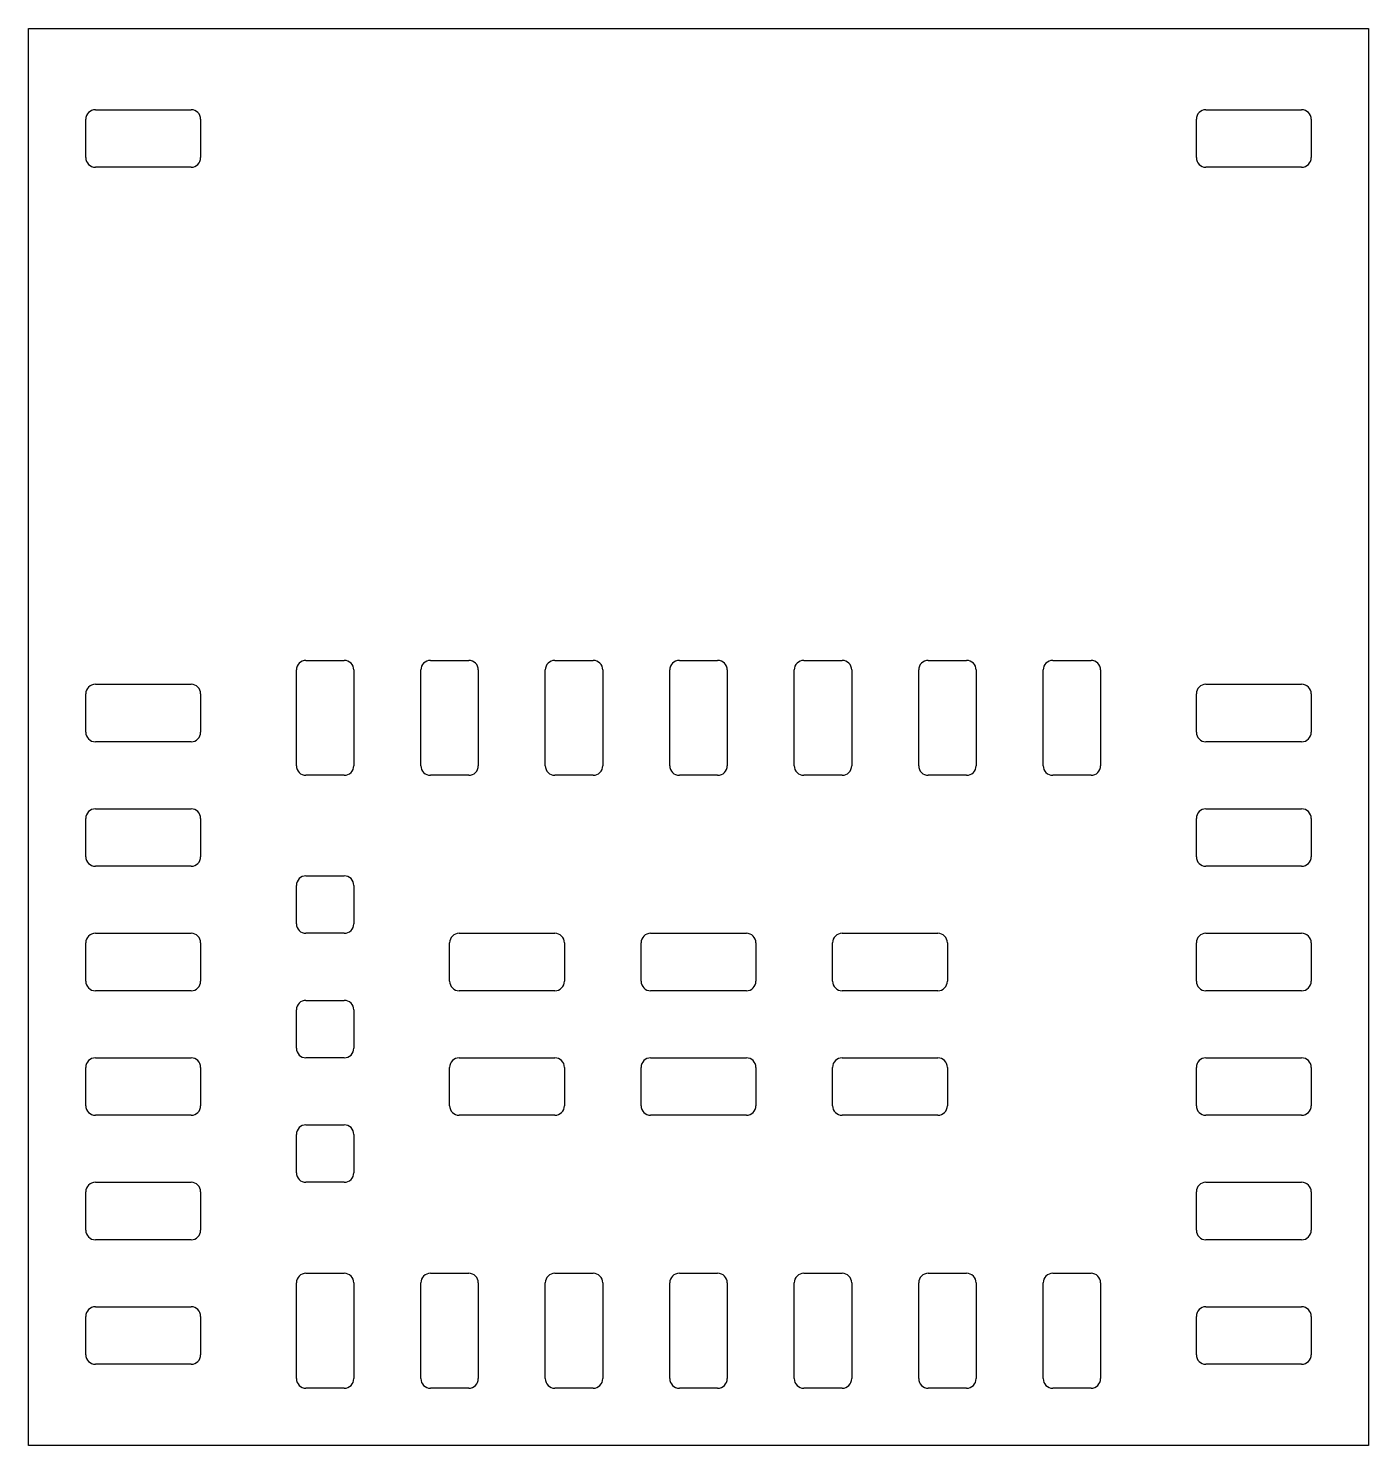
# Model space of a CAD drawing. Extents: x 0 to 7, y 0 to 7.4.
import ezdxf

# ---------------------------------------------------------------- set-up
doc = ezdxf.new("R2010")
doc.units = 0
doc.header["$MEASUREMENT"] = 0
doc.layers.add('L6-COPPER', color=7, linetype='Continuous')
doc.layers.add('PCBOUTLINE', color=7, linetype='Continuous')

msp = doc.modelspace()

# ---------------------------------------------------------------- linework, layer by layer
at = {"layer": 'L6-COPPER'}
for p, q in [((0.35, 6.975), (0.85, 6.975)), ((6.15, 6.975), (6.65, 6.975)), ((0.3, 6.725), (0.3, 6.925)), ((0.9, 6.925), (0.9, 6.725)), ((6.1, 6.725), (6.1, 6.925)), ((6.7, 6.925), (6.7, 6.725)), ((0.85, 6.675), (0.35, 6.675)), ((6.65, 6.675), (6.15, 6.675)), ((1.45, 4.1), (1.65, 4.1)), ((2.1, 4.1), (2.3, 4.1)), ((2.75, 4.1), (2.95, 4.1)), ((3.4, 4.1), (3.6, 4.1)), ((4.05, 4.1), (4.25, 4.1)), ((4.7, 4.1), (4.9, 4.1)), ((5.35, 4.1), (5.55, 4.1)), ((1.4, 3.55), (1.4, 4.05)), ((1.7, 4.05), (1.7, 3.55)), ((2.05, 3.55), (2.05, 4.05)), ((2.35, 4.05), (2.35, 3.55)), ((2.7, 3.55), (2.7, 4.05)), ((3, 4.05), (3, 3.55)), ((3.35, 3.55), (3.35, 4.05)), ((3.65, 4.05), (3.65, 3.55)), ((4, 3.55), (4, 4.05)), ((4.3, 4.05), (4.3, 3.55)), ((4.65, 3.55), (4.65, 4.05)), ((4.95, 4.05), (4.95, 3.55)), ((5.3, 3.55), (5.3, 4.05)), ((5.6, 4.05), (5.6, 3.55)), ((0.3, 3.725), (0.3, 3.925)), ((0.35, 3.975), (0.85, 3.975)), ((0.9, 3.925), (0.9, 3.725)), ((6.1, 3.725), (6.1, 3.925)), ((6.15, 3.975), (6.65, 3.975)), ((6.7, 3.925), (6.7, 3.725)), ((0.85, 3.675), (0.35, 3.675)), ((6.65, 3.675), (6.15, 3.675)), ((1.65, 3.5), (1.45, 3.5)), ((2.3, 3.5), (2.1, 3.5)), ((2.95, 3.5), (2.75, 3.5)), ((3.6, 3.5), (3.4, 3.5)), ((4.25, 3.5), (4.05, 3.5)), ((4.9, 3.5), (4.7, 3.5)), ((5.55, 3.5), (5.35, 3.5)), ((0.3, 3.075), (0.3, 3.275)), ((0.35, 3.325), (0.85, 3.325)), ((0.9, 3.275), (0.9, 3.075)), ((6.1, 3.075), (6.1, 3.275)), ((6.15, 3.325), (6.65, 3.325)), ((6.7, 3.275), (6.7, 3.075)), ((0.85, 3.025), (0.35, 3.025)), ((1.45, 2.975), (1.65, 2.975)), ((6.65, 3.025), (6.15, 3.025)), ((1.4, 2.725), (1.4, 2.925)), ((1.7, 2.925), (1.7, 2.725)), ((0.35, 2.675), (0.85, 2.675)), ((1.65, 2.675), (1.45, 2.675)), ((2.25, 2.675), (2.75, 2.675)), ((3.25, 2.675), (3.75, 2.675)), ((4.25, 2.675), (4.75, 2.675)), ((6.15, 2.675), (6.65, 2.675)), ((0.3, 2.425), (0.3, 2.625)), ((0.9, 2.625), (0.9, 2.425)), ((2.2, 2.425), (2.2, 2.625)), ((2.8, 2.625), (2.8, 2.425)), ((3.2, 2.425), (3.2, 2.625)), ((3.8, 2.625), (3.8, 2.425)), ((4.2, 2.425), (4.2, 2.625)), ((4.8, 2.625), (4.8, 2.425)), ((6.1, 2.425), (6.1, 2.625)), ((6.7, 2.625), (6.7, 2.425)), ((0.85, 2.375), (0.35, 2.375)), ((2.75, 2.375), (2.25, 2.375)), ((3.75, 2.375), (3.25, 2.375)), ((4.75, 2.375), (4.25, 2.375)), ((6.65, 2.375), (6.15, 2.375)), ((1.45, 2.325), (1.65, 2.325)), ((1.4, 2.075), (1.4, 2.275)), ((1.7, 2.275), (1.7, 2.075)), ((0.35, 2.025), (0.85, 2.025)), ((1.65, 2.025), (1.45, 2.025)), ((2.25, 2.025), (2.75, 2.025)), ((3.25, 2.025), (3.75, 2.025)), ((4.25, 2.025), (4.75, 2.025)), ((6.15, 2.025), (6.65, 2.025)), ((0.3, 1.775), (0.3, 1.975)), ((0.9, 1.975), (0.9, 1.775)), ((2.2, 1.775), (2.2, 1.975)), ((2.8, 1.975), (2.8, 1.775)), ((3.2, 1.775), (3.2, 1.975)), ((3.8, 1.975), (3.8, 1.775)), ((4.2, 1.775), (4.2, 1.975)), ((4.8, 1.975), (4.8, 1.775)), ((6.1, 1.775), (6.1, 1.975)), ((6.7, 1.975), (6.7, 1.775)), ((0.85, 1.725), (0.35, 1.725)), ((2.75, 1.725), (2.25, 1.725)), ((3.75, 1.725), (3.25, 1.725)), ((4.75, 1.725), (4.25, 1.725)), ((6.65, 1.725), (6.15, 1.725)), ((1.45, 1.675), (1.65, 1.675)), ((1.4, 1.425), (1.4, 1.625)), ((1.7, 1.625), (1.7, 1.425)), ((0.35, 1.375), (0.85, 1.375)), ((1.65, 1.375), (1.45, 1.375)), ((6.15, 1.375), (6.65, 1.375)), ((0.3, 1.125), (0.3, 1.325)), ((0.9, 1.325), (0.9, 1.125)), ((6.1, 1.125), (6.1, 1.325)), ((6.7, 1.325), (6.7, 1.125)), ((0.85, 1.075), (0.35, 1.075)), ((6.65, 1.075), (6.15, 1.075)), ((1.45, 0.9), (1.65, 0.9)), ((2.1, 0.9), (2.3, 0.9)), ((2.75, 0.9), (2.95, 0.9)), ((3.4, 0.9), (3.6, 0.9)), ((4.05, 0.9), (4.25, 0.9)), ((4.7, 0.9), (4.9, 0.9)), ((5.35, 0.9), (5.55, 0.9)), ((1.4, 0.35), (1.4, 0.85)), ((1.7, 0.85), (1.7, 0.35)), ((2.05, 0.35), (2.05, 0.85)), ((2.35, 0.85), (2.35, 0.35)), ((2.7, 0.35), (2.7, 0.85)), ((3, 0.85), (3, 0.35)), ((3.35, 0.35), (3.35, 0.85)), ((3.65, 0.85), (3.65, 0.35)), ((4, 0.35), (4, 0.85)), ((4.3, 0.85), (4.3, 0.35)), ((4.65, 0.35), (4.65, 0.85)), ((4.95, 0.85), (4.95, 0.35)), ((5.3, 0.35), (5.3, 0.85)), ((5.6, 0.85), (5.6, 0.35)), ((0.3, 0.475), (0.3, 0.675)), ((0.35, 0.725), (0.85, 0.725)), ((0.9, 0.675), (0.9, 0.475)), ((6.1, 0.475), (6.1, 0.675)), ((6.15, 0.725), (6.65, 0.725)), ((6.7, 0.675), (6.7, 0.475)), ((0.85, 0.425), (0.35, 0.425)), ((6.65, 0.425), (6.15, 0.425)), ((1.65, 0.3), (1.45, 0.3)), ((2.3, 0.3), (2.1, 0.3)), ((2.95, 0.3), (2.75, 0.3)), ((3.6, 0.3), (3.4, 0.3)), ((4.25, 0.3), (4.05, 0.3)), ((4.9, 0.3), (4.7, 0.3)), ((5.55, 0.3), (5.35, 0.3))]:
    msp.add_line(p, q, dxfattribs=at)
for centre, start, end in [((0.35, 6.925), 90, 180), ((0.85, 6.925), 0, 90), ((6.15, 6.925), 90, 180), ((6.65, 6.925), 0, 90), ((0.35, 6.725), 180, 270), ((0.85, 6.725), 270, 0), ((6.15, 6.725), 180, 270), ((6.65, 6.725), 270, 0), ((1.45, 4.05), 90, 180), ((1.65, 4.05), 0, 90), ((2.1, 4.05), 90, 180), ((2.3, 4.05), 0, 90), ((2.75, 4.05), 90, 180), ((2.95, 4.05), 0, 90), ((3.4, 4.05), 90, 180), ((3.6, 4.05), 0, 90), ((4.05, 4.05), 90, 180), ((4.25, 4.05), 0, 90), ((4.7, 4.05), 90, 180), ((4.9, 4.05), 0, 90), ((5.35, 4.05), 90, 180), ((5.55, 4.05), 0, 90), ((0.35, 3.925), 90, 180), ((0.85, 3.925), 0, 90), ((6.15, 3.925), 90, 180), ((6.65, 3.925), 0, 90), ((0.35, 3.725), 180, 270), ((0.85, 3.725), 270, 0), ((6.15, 3.725), 180, 270), ((6.65, 3.725), 270, 0), ((1.45, 3.55), 180, 270), ((1.65, 3.55), 270, 0), ((2.1, 3.55), 180, 270), ((2.3, 3.55), 270, 0), ((2.75, 3.55), 180, 270), ((2.95, 3.55), 270, 0), ((3.4, 3.55), 180, 270), ((3.6, 3.55), 270, 0), ((4.05, 3.55), 180, 270), ((4.25, 3.55), 270, 0), ((4.7, 3.55), 180, 270), ((4.9, 3.55), 270, 0), ((5.35, 3.55), 180, 270), ((5.55, 3.55), 270, 0), ((0.35, 3.275), 90, 180), ((0.85, 3.275), 0, 90), ((6.15, 3.275), 90, 180), ((6.65, 3.275), 0, 90), ((0.35, 3.075), 180, 270), ((0.85, 3.075), 270, 0), ((6.15, 3.075), 180, 270), ((6.65, 3.075), 270, 0), ((1.45, 2.925), 90, 180), ((1.65, 2.925), 0, 90), ((0.35, 2.625), 90, 180), ((0.85, 2.625), 0, 90), ((1.45, 2.725), 180, 270), ((1.65, 2.725), 270, 0), ((2.25, 2.625), 90, 180), ((2.75, 2.625), 0, 90), ((3.25, 2.625), 90, 180), ((3.75, 2.625), 0, 90), ((4.25, 2.625), 90, 180), ((4.75, 2.625), 0, 90), ((6.15, 2.625), 90, 180), ((6.65, 2.625), 0, 90), ((0.35, 2.425), 180, 270), ((0.85, 2.425), 270, 0), ((2.25, 2.425), 180, 270), ((2.75, 2.425), 270, 0), ((3.25, 2.425), 180, 270), ((3.75, 2.425), 270, 0), ((4.25, 2.425), 180, 270), ((4.75, 2.425), 270, 0), ((6.15, 2.425), 180, 270), ((6.65, 2.425), 270, 0), ((1.45, 2.275), 90, 180), ((1.65, 2.275), 0, 90), ((1.45, 2.075), 180, 270), ((1.65, 2.075), 270, 0), ((0.35, 1.975), 90, 180), ((0.85, 1.975), 0, 90), ((2.25, 1.975), 90, 180), ((2.75, 1.975), 0, 90), ((3.25, 1.975), 90, 180), ((3.75, 1.975), 0, 90), ((4.25, 1.975), 90, 180), ((4.75, 1.975), 0, 90), ((6.15, 1.975), 90, 180), ((6.65, 1.975), 0, 90), ((0.35, 1.775), 180, 270), ((0.85, 1.775), 270, 0), ((2.25, 1.775), 180, 270), ((2.75, 1.775), 270, 0), ((3.25, 1.775), 180, 270), ((3.75, 1.775), 270, 0), ((4.25, 1.775), 180, 270), ((4.75, 1.775), 270, 0), ((6.15, 1.775), 180, 270), ((6.65, 1.775), 270, 0), ((1.45, 1.625), 90, 180), ((1.65, 1.625), 0, 90), ((1.45, 1.425), 180, 270), ((1.65, 1.425), 270, 0), ((0.35, 1.325), 90, 180), ((0.85, 1.325), 0, 90), ((6.15, 1.325), 90, 180), ((6.65, 1.325), 0, 90), ((0.35, 1.125), 180, 270), ((0.85, 1.125), 270, 0), ((6.15, 1.125), 180, 270), ((6.65, 1.125), 270, 0), ((1.45, 0.85), 90, 180), ((1.65, 0.85), 0, 90), ((2.1, 0.85), 90, 180), ((2.3, 0.85), 0, 90), ((2.75, 0.85), 90, 180), ((2.95, 0.85), 0, 90), ((3.4, 0.85), 90, 180), ((3.6, 0.85), 0, 90), ((4.05, 0.85), 90, 180), ((4.25, 0.85), 0, 90), ((4.7, 0.85), 90, 180), ((4.9, 0.85), 0, 90), ((5.35, 0.85), 90, 180), ((5.55, 0.85), 0, 90), ((0.35, 0.675), 90, 180), ((0.85, 0.675), 0, 90), ((6.15, 0.675), 90, 180), ((6.65, 0.675), 0, 90), ((0.35, 0.475), 180, 270), ((0.85, 0.475), 270, 0), ((6.15, 0.475), 180, 270), ((6.65, 0.475), 270, 0), ((1.45, 0.35), 180, 270), ((1.65, 0.35), 270, 0), ((2.1, 0.35), 180, 270), ((2.3, 0.35), 270, 0), ((2.75, 0.35), 180, 270), ((2.95, 0.35), 270, 0), ((3.4, 0.35), 180, 270), ((3.6, 0.35), 270, 0), ((4.05, 0.35), 180, 270), ((4.25, 0.35), 270, 0), ((4.7, 0.35), 180, 270), ((4.9, 0.35), 270, 0), ((5.35, 0.35), 180, 270), ((5.55, 0.35), 270, 0)]:
    msp.add_arc(centre, 0.05, start, end, dxfattribs=at)
at = {"layer": 'PCBOUTLINE'}
for p, q in [((0, 0), (0, 7.4)), ((0, 7.4), (7, 7.4)), ((7, 7.4), (7, 0)), ((7, 0), (0, 0))]:
    msp.add_line(p, q, dxfattribs=at)

doc.saveas('drawing.dxf')
